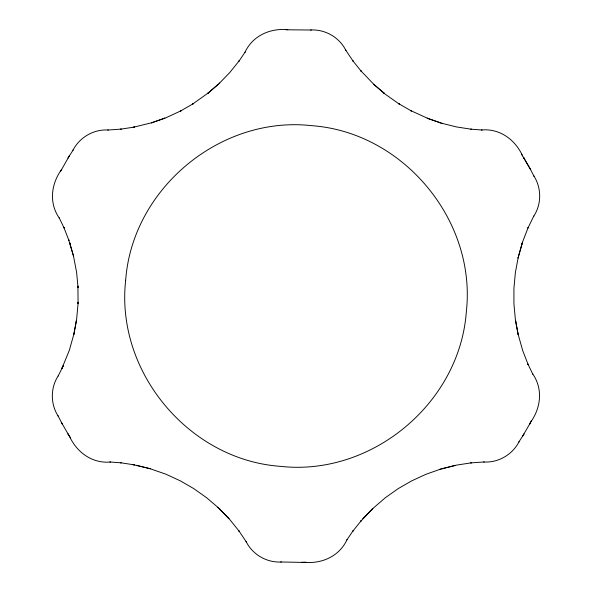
<?xml version="1.0" encoding="UTF-8"?>
<svg xmlns="http://www.w3.org/2000/svg" width="592" height="592" viewBox="0 0 592 592"><rect width="100%" height="100%" fill="white"/><g stroke="black" fill="none" stroke-linecap="round" stroke-linejoin="round"><path stroke-width="0.89" d="M78.085 303.097L78.107 302.179L78.077 303.659L77.922 286.054L78.048 287.697L78.026 287.275M78.085 303.407L76.62 319.414L73.793 334.598L76.427 320.605L76.227 321.782M73.941 333.918L69.323 350.346L61.857 368.527L63.337 365.612L63.063 366.196M533.821 215.984L527.923 228.083L528.205 227.424L522.662 241.699L518.059 258.082L518.207 257.402L515.38 272.586L513.923 288.341L513.923 303.748L515.38 319.621L518.192 334.695L515.565 320.694L515.765 321.87M518.599 255.781L518.451 256.351L522.366 242.683L521.981 243.963M58.179 376.016L62.789 366.67M60.428 171.591L69.249 156.036L68.043 158.034L68.524 157.22M530.306 422.903L530.528 422.488L529.411 424.523L531.572 420.409M61.279 169.911C50.934 184.504 48.899 203.456 59.526 218.441M530.721 422.089C541.058 407.496 543.101 388.552 532.474 373.559M58.475 375.454C50.313 387.693 50.305 403.996 58.297 416.331M533.525 216.546C541.695 204.307 541.695 188.004 533.703 175.669M523.476 434.78L523.957 433.966L522.751 435.964L529.87 423.709M244.925 52.429C252.599 35.727 270.026 28.024 287.83 29.681M347.067 539.571C339.401 556.273 321.974 563.976 304.162 562.319M69.005 156.436L73.334 149.724M518.666 442.276L523.002 435.564M72.942 150.309C79.624 137.218 93.743 129.071 108.432 130.018M519.058 441.691C512.376 454.782 498.257 462.929 483.568 461.982M245.317 51.822L238.953 61.168L239.383 60.591L229.785 72.527L219.195 83.494L219.625 83.08L207.607 93.506L218.411 84.227L217.893 84.7M346.683 540.185L353.047 530.839L352.617 531.409L361.468 520.361L360.646 521.352L372.805 508.506L362.918 518.725L363.828 517.756M372.375 508.92L385.237 497.798L398.253 488.6L411.595 480.904L425.966 474.281L440.537 469.138L439.871 469.345L456.351 465.142L471.491 462.803L470.781 462.892L484.204 461.952M208.525 92.744L192.481 104.162L193.54 103.533M180.893 110.83L181.7 110.386L180.405 111.096L193.266 103.689M180.627 110.985L165.93 117.764L151.471 122.862L164.909 118.148L163.784 118.563M152.137 122.648L133.23 127.273L134.502 127.051L120.509 129.197L121.219 129.108L107.796 130.048M442.128 468.664L441.565 468.827L455.359 465.379L454.057 465.682M285.951 29.785L311.348 30.022M303.252 562.37L303.726 562.356L301.395 562.4L306.049 562.215M302.342 562.393L280.652 561.978M481.407 129.988C499.7 128.279 515.092 139.52 522.551 155.77M110.593 462.012C92.3 463.721 76.908 452.48 69.449 436.23M310.637 29.985C325.319 29.223 339.438 37.377 345.957 50.572M281.355 562.015C266.681 562.777 252.562 554.623 246.043 541.428M482.125 130.018L470.847 129.182L471.558 129.263L456.425 126.925L441.632 123.232L442.202 123.395L427.165 118.2L440.603 122.921L439.937 122.714M109.875 461.982L121.153 462.818L120.442 462.737L134.436 464.883L133.163 464.661L150.368 468.768L136.567 465.312L137.869 465.623M149.798 468.605L165.856 474.185L180.331 480.852L193.673 488.563L206.586 497.694L218.33 507.736L217.812 507.27L229.696 519.443L239.286 531.387L238.857 530.809L246.383 541.969M428.29 118.615L410.374 110.43L411.447 111.03M398.808 103.726L399.6 104.207L398.327 103.445L411.181 110.874M398.542 103.578L385.325 94.239L373.678 84.264L384.482 93.543L383.557 92.781M374.188 84.73L360.743 70.67L361.564 71.662L352.714 60.621L353.143 61.191L345.617 50.031M219.536 508.883L219.107 508.476L228.993 518.703L228.075 517.726M521.53 154.186L530.587 169.608L529.463 167.573M68.946 435.468L69.19 435.867L67.991 433.877L70.47 437.806M524.009 158.123L523.528 157.317L529.921 168.394M62.079 423.606L62.537 424.427L61.413 422.392L68.465 434.683M530.365 169.194L534.014 176.305M57.986 415.695L61.635 422.806M532.807 374.203L527.894 364.013L528.175 364.672L522.655 350.434L518.044 334.014M59.193 217.804L64.106 227.987L63.825 227.328L68.961 240.515L68.517 239.309L73.563 256.262L69.656 242.587L70.041 243.867M73.423 255.685L76.62 272.379L78.003 287.142M125.674 280.216C115.351 371.436 188.656 459.71 280.216 466.326C371.436 476.649 459.71 403.344 466.326 311.784C476.649 220.564 403.344 132.29 311.784 125.674C220.564 115.351 132.29 188.656 125.674 280.216"/></g></svg>
